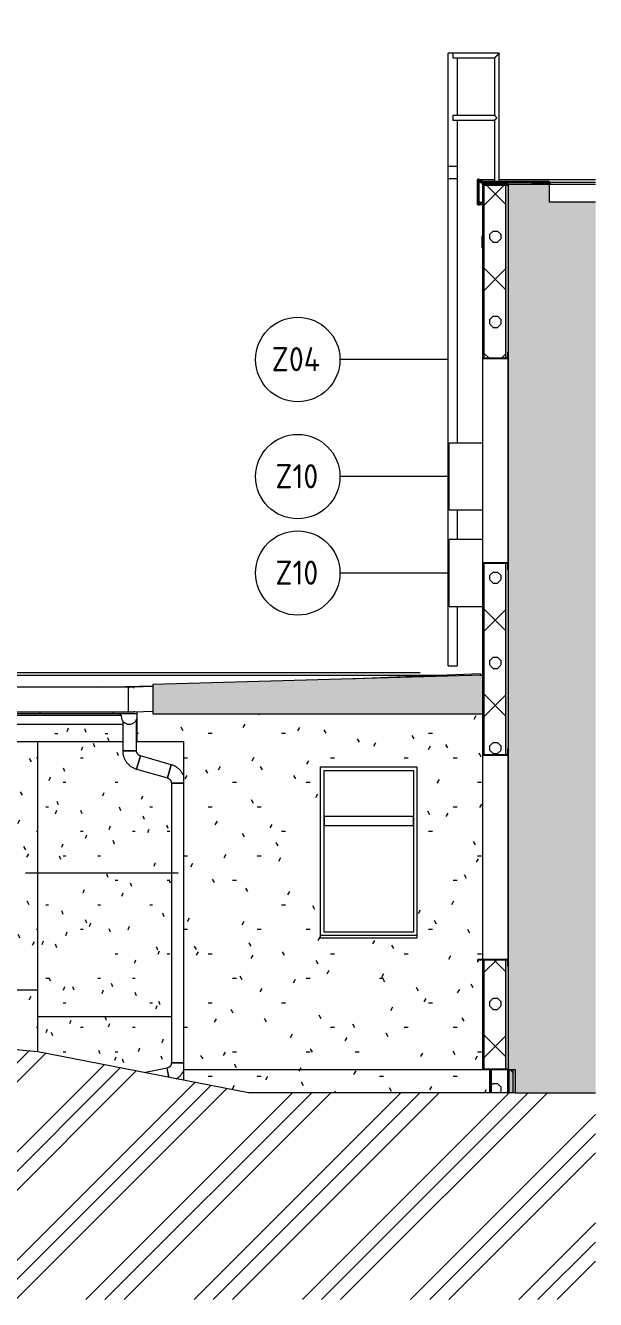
# Model space of a CAD drawing. Header units: millimetres. Extents: x -19993 to 479964, y -45352 to 20466.
# Drawn here: x 465270 to 469999, y -1039 to 9530 of the extents above; entities that cross this region are included whole.
import ezdxf

# ---------------------------------------------------------------- set-up
doc = ezdxf.new("R2010")
doc.units = ezdxf.units.MM
for name, color, linetype, lineweight in [('A-DETL-GENF', 92, 'Continuous', 9), ('A-DETL-THIN', 151, 'Continuous', 9), ('A-FLOR', 192, 'Continuous', 9), ('A-GLAZ', 151, 'Continuous', 9), ('A-ROOF', 132, 'Continuous', 9), ('A-ROOF-MCUT', 132, 'Continuous', 35), ('A-ROOF-OTLN', 132, 'Continuous', 9), ('A-ROOF-PATT', 132, 'Continuous', 35), ('A-WALL', 113, 'Continuous', 9), ('A-WALL-PATT', 111, 'Continuous', 25), ('M-EQPM', 50, 'Continuous', 9), ('M-EQPM-IDEN', 50, 'Continuous', 9), ('P-PIPE', 3, 'Continuous', 9), ('P-PIPE-IDEN', 2, 'Continuous', 9), ('Q-SPCQ', 91, 'Continuous', 9), ('Q-SPCQ-IDEN', 132, 'Continuous', 9)]:
    doc.layers.add(name, color=color, linetype=linetype, lineweight=lineweight)
doc.layers.add('A-FLOR-PATT', color=8, linetype='Continuous')
doc.styles.add('ISOCPEUR', font='isocpeur.ttf', dxfattribs={"width": 0.9, "height": 200})
pattern_1 = [(0, (0, 0), (150, 86.6), [100, -200]), (60, (100, 0), (0.0022, 173.20381), [100, -200]), (300, (100, 0), (149.9978, -86.60381), [100, -200])]
pattern_2 = [(0, (415781.16, 0), (812.8, 203.2), [33.528, -576.072, 33.528, -576.072, -3251.2]), (0, (415781.16, 0), (812.8, 203.2), [-1219.2, 33.528, -1185.672, 33.528, -576.072, -1422.4]), (0, (415781.16, 0), (812.8, 203.2), [-3048, 33.528, -372.872, 33.528, -982.472]), (120, (416085.96, 101.6), (-582.3764, 602.30545), [33.528, -576.072, 33.528, -576.072, -3251.2]), (120, (416085.96, 101.6), (-582.3764, 602.30545), [-1219.2, 33.528, -1185.672, 33.528, -576.072, -1422.4]), (120, (416085.96, 101.6), (-582.3764, 602.30545), [-3048, 33.528, -372.872, 33.528, -982.472]), (240, (416187.56, 508), (-230.4236, -805.50545), [33.528, -576.072, 33.528, -576.072, -3251.2]), (240, (416187.56, 508), (-230.4236, -805.50545), [-1219.2, 33.528, -1185.672, 33.528, -576.072, -1422.4]), (240, (416187.56, 508), (-230.4236, -805.50545), [-3048, 33.528, -372.872, 33.528, -982.472])]
pattern_3 = [(0, (443310.8, 0), (574.736, 203.2), [23.708, -407.344, 23.708, -407.344, -2298.946]), (0, (443310.8, 0), (574.736, 203.2), [-862.105, 23.708, -838.397, 23.708, -407.344, -1005.789]), (0, (443310.8, 0), (574.736, 203.2), [-2155.261, 23.708, -263.66, 23.708, -694.713]), (112.208, (443526.34, 101.6), (-411.8061, 602.3028), [31.363, -538.866, -3611.448]), (112.208, (443526.34, 101.6), (-411.8061, 602.3028), [-570.229, 31.363, -538.866, -3041.219]), (112.208, (443526.34, 101.6), (-411.8061, 602.3028), [-1140.457, 31.363, -1109.095, -1900.762]), (112.208, (443526.34, 101.6), (-411.8061, 602.3028), [-2280.914, 31.363, -538.866, -1330.533]), (112.208, (443526.34, 101.6), (-411.8061, 602.3028), [-2851.143, 31.363, -348.79, -950.381]), (112.208, (443526.34, 101.6), (-411.8061, 602.3028), [-3231.295, 31.363, -919.018]), (247.792, (443598.18, 508), (-162.9386, -805.5041), [31.363, -538.866, -3611.448]), (247.792, (443598.18, 508), (-162.9386, -805.5041), [-570.229, 31.363, -538.866, -3041.219]), (247.792, (443598.18, 508), (-162.9386, -805.5041), [-1140.457, 31.363, -1109.095, -1900.762]), (247.792, (443598.18, 508), (-162.9386, -805.5041), [-2280.914, 31.363, -538.866, -1330.533]), (247.792, (443598.18, 508), (-162.9386, -805.5041), [-2851.143, 31.363, -348.79, -950.381]), (247.792, (443598.18, 508), (-162.9386, -805.5041), [-3231.295, 31.363, -919.018])]
pattern_4 = [(45, (415781.16, 0), (0, 707.1054), []), (315, (415781.16, 0), (707.1054, 0), []), (270, (416088.53, 19.13), (353.543, -353.543), [38.278, -668.833]), (270, (416180.9, 19.13), (353.543, -353.543), [38.278, -668.833]), (0, (416114.3, 46.2), (353.543, 353.543), [38.278, -668.833]), (0, (416114.3, -46.2), (353.543, 353.543), [38.278, -668.833]), (45, (416088.53, 19.13), (0, 707.1054), [38.278, -461.721]), (45, (416153.86, -46.2), (0, 707.1054), [38.278, -461.721]), (315, (416153.86, 46.2), (707.1054, 0), [38.278, -461.721]), (315, (416088.53, -19.13), (707.1054, 0), [38.278, -461.721])]

# ---------------------------------------------------------------- blocks, each defined once
blk = doc.blocks.new('OKNO_1k_nadsvetlik - OKNO_1k_nadsvetlik_900 x 1500-1969483-VB5-S-Nový')
at = {"layer": 'A-GLAZ'}
for p, q in [((46674, 2010), (46674, 3350)), ((46674, 3350), (47414, 3350)), ((47414, 3350), (47414, 2010)), ((46674, 2970), (47414, 2970)), ((46674, 2970), (46674, 2890)), ((47414, 2890), (47414, 2970)), ((47414, 2890), (46674, 2890)), ((47414, 2010), (46674, 2010))]:
    blk.add_line(p, q, dxfattribs=at)
blk = doc.blocks.new('parapet_ext - parapet_ext-1802020-VB5-S-Nový')
at = {"layer": 'Q-SPCQ'}
for p, q in [((46644, 1960), (46644, 1982)), ((47444, 1982), (46644, 1982)), ((47444, 1960), (46644, 1960)), ((47444, 1982), (47444, 1960))]:
    blk.add_line(p, q, dxfattribs=at)
blk = doc.blocks.new('OKNO_2k_nadsvetlik - OKNO_2k_nadsvetlik 1500 x 1800-1972498-VB5-S-Nový')
at = {"layer": 'A-GLAZ'}
h = blk.add_hatch(dxfattribs=at)
h.set_pattern_fill('FP_94', color=256, style=0, pattern_type=2)
h.set_pattern_definition(pattern_1)
h.paths.add_polyline_path([(53490, 1730), (53491, 1731), (53490, 1780)])
h.paths.add_polyline_path([(53490, 3480), (53491, 3481), (53490, 3530)])
at = {"layer": 'A-GLAZ', "lineweight": 25}
for p, q in [((53490, 3530), (53490, 3480)), ((53490, 1780), (53490, 1730))]:
    blk.add_line(p, q, dxfattribs=at)
at = {"layer": 'A-GLAZ'}
blk.add_line((53490, 3480), (53490, 1782), dxfattribs=at)
blk = doc.blocks.new('parapet_ext - parapet_ext-1802102-VB5-S-Nový')
at = {"layer": 'Q-SPCQ'}
for p, q in [((53491, 1782), (53241, 1782)), ((53241, 1782), (53241, 1760)), ((53241, 1760), (53243, 1760)), ((53243, 1760), (53243, 1780)), ((53243, 1780), (53491, 1780))]:
    blk.add_line(p, q, dxfattribs=at)
blk = doc.blocks.new('OKNO_2k_nadsvetlik - OKNO_2k_nadsvetlik 1500 x 1800-1972510-VB5-S-Nový')
at = {"layer": 'A-GLAZ'}
h = blk.add_hatch(dxfattribs=at)
h.set_pattern_fill('FP_94', color=256, style=0, pattern_type=2)
h.set_pattern_definition(pattern_1)
h.paths.add_polyline_path([(53490, 5020), (53491, 5020), (53490, 5070)])
h.paths.add_polyline_path([(53490, 6770), (53491, 6770), (53490, 6820)])
at = {"layer": 'A-GLAZ', "lineweight": 25}
for p, q in [((53490, 6820), (53490, 6770)), ((53490, 5070), (53490, 5020))]:
    blk.add_line(p, q, dxfattribs=at)
at = {"layer": 'A-GLAZ'}
blk.add_line((53490, 6770), (53490, 5072), dxfattribs=at)
blk = doc.blocks.new('parapet_ext - parapet_ext-V153-VB5-S-Nový')
at = {"layer": 'Q-SPCQ'}
for p, q in [((53491, 5072), (53291, 5072)), ((53291, 5072), (53291, 5050)), ((53291, 5050), (53293, 5050)), ((53293, 5050), (53293, 5070)), ((53293, 5070), (53491, 5070))]:
    blk.add_line(p, q, dxfattribs=at)
blk = doc.blocks.new('DPS_vetrání_nová - Typ 1-1348275-VB5-S-Nový')
at = {"layer": 'M-EQPM', "color": 11}
for p, q in [((53278, 7686), (53278, 7786)), ((53278, 7786), (53283, 7786)), ((53278, 7686), (53283, 7686))]:
    blk.add_line(p, q, dxfattribs=at)
blk = doc.blocks.new('Žebřík - DPS_Žebřík ocelový střešní - Z02-2225718-VB5-S-Nový')
at = {"layer": 'Q-SPCQ', "color": 11}
for p, q in [((52995, 8362), (52995, 9299)), ((53033, 9299), (52995, 9299)), ((53419, 9299), (53033, 9299)), ((53033, 9299), (53033, 9261)), ((53033, 9261), (53381, 9261)), ((53071, 9261), (53071, 8783)), ((53381, 9261), (53381, 8783)), ((53419, 8230), (53419, 9299)), ((53381, 8783), (53033, 8783)), ((53033, 8783), (53033, 8764)), ((53033, 8764), (53033, 8745)), ((53033, 8745), (53381, 8745)), ((53071, 8745), (53071, 8362)), ((53381, 8745), (53381, 8230)), ((52995, 8261), (52995, 8362)), ((52995, 8362), (53071, 8362)), ((53071, 8362), (53071, 8261)), ((52995, 4219), (52995, 8261)), ((52995, 8261), (53071, 8261)), ((53071, 8261), (53071, 6068)), ((53071, 5508), (53071, 5268)), ((53071, 4708), (53071, 4219)), ((52995, 4219), (53071, 4219))]:
    blk.add_line(p, q, dxfattribs=at)
for points, knots in [([(53419, 9299), (53419, 9299), (53419, 9298), (53418, 9297), (53417, 9296), (53415, 9295), (53414, 9294), (53413, 9293), (53412, 9291), (53410, 9290), (53409, 9288), (53407, 9287), (53406, 9286), (53405, 9285), (53404, 9283), (53403, 9282), (53401, 9281), (53400, 9280), (53399, 9278), (53398, 9277), (53396, 9276), (53395, 9275), (53394, 9274), (53393, 9272), (53392, 9271), (53391, 9270), (53389, 9269), (53388, 9268), (53387, 9267), (53386, 9265), (53385, 9264), (53384, 9263), (53382, 9262), (53381, 9261), (53381, 9261), (53381, 9261)], [0, 0, 0, 0, 0.083333, 0.125, 0.166667, 0.208333, 0.229167, 0.25, 0.291667, 0.333333, 0.354167, 0.375, 0.395833, 0.416667, 0.4375, 0.458333, 0.479167, 0.5, 0.520833, 0.541667, 0.5625, 0.583333, 0.604167, 0.625, 0.645833, 0.666667, 0.6875, 0.708333, 0.75, 0.770833, 0.791667, 0.833333, 0.875, 0.916667, 1, 1, 1, 1]), ([(53400, 8764), (53399, 8765), (53396, 8767), (53393, 8770), (53391, 8772), (53390, 8774), (53389, 8774), (53389, 8775), (53388, 8776), (53387, 8777), (53386, 8778), (53386, 8778), (53385, 8779), (53384, 8780), (53384, 8780), (53383, 8781), (53383, 8781), (53382, 8782), (53382, 8782), (53381, 8782), (53381, 8783), (53381, 8783), (53381, 8783)], [0, 0, 0, 0, 0.142857, 0.285714, 0.357143, 0.392857, 0.428571, 0.464286, 0.5, 0.535714, 0.571429, 0.607143, 0.642857, 0.678571, 0.714286, 0.75, 0.785714, 0.821429, 0.857143, 0.892857, 0.928571, 1, 1, 1, 1]), ([(53381, 8745), (53381, 8745), (53381, 8745), (53381, 8745), (53382, 8745), (53382, 8746), (53383, 8746), (53383, 8747), (53384, 8747), (53384, 8748), (53385, 8749), (53386, 8749), (53386, 8750), (53387, 8751), (53388, 8752), (53389, 8753), (53390, 8754), (53391, 8755), (53393, 8757), (53396, 8760), (53399, 8763), (53400, 8764)], [0, 0, 0, 0, 0.071429, 0.107143, 0.142857, 0.178571, 0.214286, 0.25, 0.285714, 0.321429, 0.357143, 0.392857, 0.428571, 0.464286, 0.5, 0.571429, 0.607143, 0.642857, 0.714286, 0.857143, 1, 1, 1, 1])]:
    blk.add_open_spline(points, degree=3, knots=knots, dxfattribs=at)
blk = doc.blocks.new('DPS_venkovní_část_jednotka_chlazení - DPS_venkovní_část_jednotka_chlazení _nová-1518657-VB5-S-Nový')
at = {"layer": 'M-EQPM', "color": 11}
for p, q in [((53003, 5268), (53283, 5268)), ((53003, 4708), (53003, 5268)), ((53283, 4708), (53003, 4708))]:
    blk.add_line(p, q, dxfattribs=at)
blk = doc.blocks.new('Koleno_ ocel_ DIN 2605 - Standardní-1549763-VB5-S-Nový')
at = {"layer": 'P-PIPE', "color": 11}
for p, q in [((50699, 3397), (50667, 3288)), ((50700, 3244), (50799, 3244))]:
    blk.add_line(p, q, dxfattribs=at)
at = {"layer": 'P-PIPE', "color": 11, "flags": 128}
for points in [[(50799, 3312), (50796, 3318), (50793, 3324), (50790, 3329), (50786, 3334), (50782, 3340), (50779, 3345), (50774, 3349), (50770, 3354), (50766, 3359), (50761, 3363), (50756, 3367), (50751, 3371), (50746, 3375), (50741, 3378), (50735, 3382), (50730, 3385), (50724, 3388), (50718, 3390), (50712, 3393), (50706, 3395), (50700, 3397), (50699, 3397)], [(50667, 3288), (50669, 3287), (50671, 3286), (50672, 3286), (50674, 3285), (50675, 3284), (50677, 3283), (50679, 3282), (50680, 3282), (50682, 3280), (50683, 3279), (50684, 3278), (50686, 3277), (50687, 3276), (50688, 3274), (50689, 3273), (50690, 3272), (50692, 3270), (50693, 3269), (50693, 3267), (50694, 3266), (50695, 3264), (50696, 3262), (50697, 3261), (50697, 3259), (50698, 3257), (50698, 3256), (50699, 3254), (50699, 3252), (50699, 3250), (50699, 3249), (50700, 3247), (50700, 3245), (50700, 3244)]]:
    blk.add_lwpolyline(points, dxfattribs=at)
blk = doc.blocks.new('Koleno_ ocel_ DIN 2605 - Standardní-V155-VB5-S-Nový')
at = {"layer": 'P-PIPE', "color": 11}
for p, q in [((50410, 3514), (50296, 3514)), ((50411, 3361), (50443, 3471))]:
    blk.add_line(p, q, dxfattribs=at)
at = {"layer": 'P-PIPE', "color": 11, "flags": 128}
for points in [[(50296, 3514), (50296, 3508), (50296, 3501), (50297, 3495), (50298, 3489), (50299, 3482), (50300, 3476), (50302, 3470), (50304, 3464), (50306, 3458), (50308, 3452), (50311, 3446), (50314, 3441), (50317, 3435), (50320, 3429), (50324, 3424), (50327, 3419), (50331, 3414), (50335, 3409), (50340, 3404), (50344, 3400), (50349, 3396), (50353, 3391), (50358, 3387), (50364, 3384), (50369, 3380), (50374, 3377), (50380, 3374), (50386, 3371), (50391, 3368), (50397, 3366), (50403, 3363), (50409, 3362), (50411, 3361)], [(50443, 3471), (50441, 3471), (50439, 3472), (50437, 3473), (50436, 3473), (50434, 3474), (50433, 3475), (50431, 3476), (50430, 3477), (50428, 3478), (50427, 3479), (50425, 3480), (50424, 3481), (50423, 3483), (50422, 3484), (50420, 3485), (50419, 3487), (50418, 3488), (50417, 3490), (50416, 3491), (50415, 3493), (50415, 3494), (50414, 3496), (50413, 3498), (50412, 3499), (50412, 3501), (50411, 3503), (50411, 3505), (50411, 3506), (50410, 3508), (50410, 3510), (50410, 3512), (50410, 3513), (50410, 3514)]]:
    blk.add_lwpolyline(points, dxfattribs=at)
blk = doc.blocks.new('Koleno_ slitinová ocel - Standardní-1479841-VB5-S-Nový')
at = {"layer": 'P-PIPE', "color": 11}
for p, q in [((50663, 881), (50678, 804)), ((50799, 925), (50700, 925))]:
    blk.add_line(p, q, dxfattribs=at)
at = {"layer": 'P-PIPE', "color": 11, "flags": 128}
for points in [[(50700, 925), (50700, 923), (50700, 921), (50699, 920), (50699, 918), (50699, 916), (50698, 914), (50698, 913), (50697, 911), (50697, 909), (50696, 907), (50695, 906), (50695, 904), (50694, 903), (50693, 901), (50692, 900), (50691, 898), (50690, 897), (50689, 895), (50687, 894), (50686, 893), (50685, 892), (50683, 890), (50682, 889), (50681, 888), (50679, 887), (50678, 886), (50676, 885), (50674, 885), (50673, 884), (50671, 883), (50669, 883), (50668, 882), (50666, 882), (50664, 881), (50663, 881)], [(50742, 792), (50744, 793), (50749, 797), (50754, 800), (50759, 804), (50764, 809), (50768, 813), (50772, 818), (50777, 823), (50781, 828), (50784, 833), (50788, 838), (50791, 843), (50795, 849), (50797, 854), (50799, 857)]]:
    blk.add_lwpolyline(points, dxfattribs=at)
blk = doc.blocks.new('Koncovka okap - Koncovka okap-1679063-VB5-S-Nový')
at = {"layer": 'P-PIPE', "color": 11}
for p, q in [((50351, 3820), (50274, 3820)), ((50274, 3820), (50274, 3808)), ((50274, 3808), (50284, 3808)), ((50284, 3808), (50284, 3800)), ((50417, 3820), (50351, 3820))]:
    blk.add_line(p, q, dxfattribs=at)
blk.add_arc((50350, 3800), 66.6, 180, 360, dxfattribs=at)
blk = doc.blocks.new('Popiska speciální vybavení - Popiska okna_Bublina-1426311-VB5-S-Nový')
at = {"layer": 'Q-SPCQ-IDEN'}
blk.add_circle((51748, 6759), 350, dxfattribs=at)
blk = doc.blocks.new('Popiska mechanické zařízení - Popiska okna_Bublina-1428144-VB5-S-Nový')
at = {"layer": 'M-EQPM-IDEN'}
blk.add_circle((46737, 7170), 350, dxfattribs=at)

msp = doc.modelspace()

# ---------------------------------------------------------------- hatches: boundary and pattern name
at = {"layer": 'A-DETL-GENF'}
h = msp.add_hatch(color=9, dxfattribs=at)
h.paths.add_polyline_path([(469381, 676), (469999, 676), (469999, 8064), (469618, 8064), (469618, 8210), (469273, 8210), (469273, 870), (469333, 870), (469333, 676)])
h.paths.add_polyline_path([(457235, 1550), (457235, 2030), (457295, 2030), (457295, 9530), (456950, 9530), (456950, 9384), (456807, 9384), (456807, 1550)])
msp.add_hatch(color=9, dxfattribs=at).paths.add_polyline_path([(467319, 3820), (469065, 3820), (469065, 4140), (466328, 4063), (466328, 3820), (467113, 3820)])
h = msp.add_hatch(dxfattribs=at)
h.set_pattern_fill('FP_98', style=0, pattern_type=2)
h.set_pattern_definition([(45, (415781.16, 0), (-449.013, 449.013), []), (45, (415939.9, 0), (0, 898.0256), []), (45, (415622.4, 0), (0, 898.0256), [])])
h.paths.add_polyline_path([(468350, -1039), (469999, -1039), (469999, 676), (467119, 676), (465372, 1016), (460372, 1453), (457445, 1550), (456807, 1550), (456807, -1039), (466701, -1039)])
at = {"layer": 'A-FLOR-PATT', "lineweight": 9}
for color in [11, 256]:
    msp.add_hatch(color=color, dxfattribs=at).paths.add_polyline_path([(469333, 676), (469333, 870), (469273, 870), (469273, 676)])
at = {"layer": 'A-ROOF-PATT', "lineweight": 9}
h = msp.add_hatch(dxfattribs=at)
h.set_pattern_fill('FP_193', color=11, angle=-180, style=0, pattern_type=2)
h.set_pattern_definition([(270, (489792, 8230), (1270, 8e-14), []), (270, (489802.2, 8230), (1270, 8e-14), []), (270, (489812.3, 8230), (1270, 8e-14), []), (270, (489822.5, 8230), (1270, 8e-14), []), (270, (489832.7, 8230), (1270, 8e-14), []), (270, (489842.8, 8230), (1270, 8e-14), []), (270, (489853, 8230), (1270, 8e-14), []), (270, (489863.1, 8230), (1270, 8e-14), []), (270, (489873.3, 8230), (1270, 8e-14), []), (270, (489883.5, 8230), (1270, 8e-14), []), (270, (489893.6, 8230), (1270, 8e-14), []), (270, (489903.8, 8230), (1270, 8e-14), []), (270, (489914, 8230), (1270, 8e-14), []), (270, (489924.1, 8230), (1270, 8e-14), []), (270, (489934.3, 8230), (1270, 8e-14), []), (270, (489944.4, 8230), (1270, 8e-14), []), (270, (489954.6, 8230), (1270, 8e-14), []), (270, (489964.7, 8230), (1270, 8e-14), []), (270, (489974.9, 8230), (1270, 8e-14), []), (270, (489985.1, 8230), (1270, 8e-14), []), (270, (489995.2, 8230), (1270, 8e-14), []), (270, (490005.4, 8230), (1270, 8e-14), []), (270, (490015.5, 8230), (1270, 8e-14), []), (270, (490025.7, 8230), (1270, 8e-14), []), (270, (490035.9, 8230), (1270, 8e-14), []), (270, (490046, 8230), (1270, 8e-14), []), (270, (490056.2, 8230), (1270, 8e-14), []), (270, (490066.3, 8230), (1270, 8e-14), []), (270, (490076.5, 8230), (1270, 8e-14), []), (270, (490086.7, 8230), (1270, 8e-14), []), (270, (490427, 8230), (1270, 8e-14), []), (270, (490437.2, 8230), (1270, 8e-14), []), (270, (490447.3, 8230), (1270, 8e-14), []), (270, (490457.5, 8230), (1270, 8e-14), []), (270, (490467.7, 8230), (1270, 8e-14), []), (270, (490477.8, 8230), (1270, 8e-14), []), (270, (490488, 8230), (1270, 8e-14), []), (270, (490498.1, 8230), (1270, 8e-14), []), (270, (490508.3, 8230), (1270, 8e-14), []), (270, (490518.5, 8230), (1270, 8e-14), []), (270, (490528.6, 8230), (1270, 8e-14), []), (270, (490538.8, 8230), (1270, 8e-14), []), (270, (490549, 8230), (1270, 8e-14), []), (270, (490559.1, 8230), (1270, 8e-14), []), (270, (490569.3, 8230), (1270, 8e-14), []), (270, (490579.4, 8230), (1270, 8e-14), []), (270, (490589.6, 8230), (1270, 8e-14), []), (270, (490599.7, 8230), (1270, 8e-14), []), (270, (490609.9, 8230), (1270, 8e-14), []), (270, (490620.1, 8230), (1270, 8e-14), []), (270, (490630.2, 8230), (1270, 8e-14), []), (270, (490640.4, 8230), (1270, 8e-14), []), (270, (490650.5, 8230), (1270, 8e-14), []), (270, (490660.7, 8230), (1270, 8e-14), []), (270, (490670.9, 8230), (1270, 8e-14), []), (270, (490681, 8230), (1270, 8e-14), []), (270, (490691.2, 8230), (1270, 8e-14), []), (270, (490701.3, 8230), (1270, 8e-14), []), (270, (490711.5, 8230), (1270, 8e-14), []), (270, (490721.7, 8230), (1270, 8e-14), [])])
h.paths.add_polyline_path([(469273, 8210), (469618, 8210), (469618, 8230), (469065, 8230), (469065, 8210), (469226, 8210)])
at = {"layer": 'A-WALL-PATT', "lineweight": 9}
h = msp.add_hatch(dxfattribs=at)
h.set_pattern_fill('FP_97', color=11, style=0, pattern_type=2)
h.set_pattern_definition(pattern_4)
h.paths.add_polyline_path([(469073, 3738), (469253, 3738), (469253, 5070), (469073, 5070), (469073, 3750)])
h.paths.add_polyline_path([(469073, 6770), (469253, 6770), (469253, 8210), (469073, 8210), (469073, 7171)])
at = {"layer": 'A-WALL-PATT'}
h = msp.add_hatch(color=11, dxfattribs=at)
h.paths.add_polyline_path([(469253, 3738), (469273, 3738), (469273, 5070), (469253, 5070), (469253, 3750)])
h.paths.add_polyline_path([(469253, 6770), (469273, 6770), (469273, 8210), (469253, 8210), (469253, 6820)])
at = {"layer": 'A-WALL-PATT', "lineweight": 9}
h = msp.add_hatch(dxfattribs=at)
h.set_pattern_fill('FP_195', color=11, style=0, pattern_type=2)
h.set_pattern_definition([(0, (444726.67, 0), (554.328, 203.2), [22.866, -392.88, 22.866, -392.88, -2217.313]), (0, (444726.67, 0), (554.328, 203.2), [-831.492, 22.866, -808.626, 22.866, -392.88, -970.074]), (0, (444726.67, 0), (554.328, 203.2), [-2078.731, 22.866, -254.298, 22.866, -670.044]), (111.492, (444934.55, 101.6), (-397.1781, 602.3065), [31.206, -536.174, -3593.408]), (111.492, (444934.55, 101.6), (-397.1781, 602.3065), [-567.38, 31.206, -536.174, -3026.028]), (111.492, (444934.55, 101.6), (-397.1781, 602.3065), [-1134.76, 31.206, -1103.555, -1891.267]), (111.492, (444934.55, 101.6), (-397.1781, 602.3065), [-2269.521, 31.206, -536.174, -1323.887]), (111.492, (444934.55, 101.6), (-397.1781, 602.3065), [-2836.901, 31.206, -347.048, -945.634]), (111.492, (444934.55, 101.6), (-397.1781, 602.3065), [-3215.155, 31.206, -914.428]), (248.508, (445003.84, 508), (-157.1468, -805.5058), [31.206, -536.174, -3593.408]), (248.508, (445003.84, 508), (-157.1468, -805.5058), [-567.38, 31.206, -536.174, -3026.028]), (248.508, (445003.84, 508), (-157.1468, -805.5058), [-1134.76, 31.206, -1103.555, -1891.267]), (248.508, (445003.84, 508), (-157.1468, -805.5058), [-2269.521, 31.206, -536.174, -1323.887]), (248.508, (445003.84, 508), (-157.1468, -805.5058), [-2836.901, 31.206, -347.048, -945.634]), (248.508, (445003.84, 508), (-157.1468, -805.5058), [-3215.155, 31.206, -914.428])])
h.paths.add_polyline_path([(466077, 3590), (466077, 3733), (465210, 3733), (465210, 3590), (465876, 3590)])
h.paths.add_polyline_path([(466191, 3590), (466198, 3590), (466197, 3792), (466195, 3780), (466188, 3766), (466186, 3762), (466191, 3762), (466191, 3750)])
h.paths.add_polyline_path([(466189, 3820), (466198, 3820), (466198, 3837), (466145, 3836), (465210, 3836), (465210, 3820), (466188, 3820)])
h = msp.add_hatch(dxfattribs=at)
h.set_pattern_fill('FP_190', color=11, style=0, pattern_type=2)
h.set_pattern_definition(pattern_2)
h.paths.add_polyline_path([(466289, 3590), (466328, 3590), (466328, 3842), (466198, 3836), (466198, 3590)])
h = msp.add_hatch(dxfattribs=at)
h.set_pattern_fill('FP_190', color=11, style=0, pattern_type=2)
h.set_pattern_definition(pattern_2)
h.paths.add_polyline_path([(466328, 3590), (466723, 3590), (466723, 3820), (466328, 3820), (466328, 3750)])
h = msp.add_hatch(dxfattribs=at)
h.set_pattern_fill('FP_190', color=11, style=0, pattern_type=2)
h.set_pattern_definition(pattern_2)
h.paths.add_polyline_path([(466580, 870), (469065, 870), (469065, 1780), (469025, 1780), (469025, 1760), (469023, 1760), (469023, 1782), (469065, 1782), (469065, 3820), (466723, 3820), (466723, 3590), (466580, 3590), (466580, 885)])
h.paths.add_polyline_path([(467718, 1960), (467718, 3380), (468518, 3380), (468518, 1960), (467732, 1960)])
h = msp.add_hatch(dxfattribs=at)
h.set_pattern_fill('FP_97', color=11, style=0, pattern_type=2)
h.set_pattern_definition(pattern_4)
h.paths.add_polyline_path([(469174, 870), (469253, 870), (469253, 1780), (469073, 1780), (469073, 870)])
h.paths.add_polyline_path([(469073, 3480), (469253, 3480), (469253, 3738), (469073, 3738)])
at = {"layer": 'A-WALL-PATT'}
h = msp.add_hatch(color=11, dxfattribs=at)
h.paths.add_polyline_path([(469273, 870), (469273, 1780), (469253, 1780), (469253, 870)])
h.paths.add_polyline_path([(469253, 3480), (469273, 3480), (469273, 3738), (469253, 3738), (469253, 3530)])
at = {"layer": 'A-WALL-PATT', "lineweight": 9}
h = msp.add_hatch(dxfattribs=at)
h.set_pattern_fill('FP_190', color=11, style=0, pattern_type=2)
h.set_pattern_definition(pattern_2)
h.paths.add_polyline_path([(465052, 1530), (465372, 1530), (465372, 3590), (460679, 3590), (460679, 3561), (460626, 3576), (460626, 3566), (460566, 3566), (460566, 3590), (457503, 3590), (457503, 3432), (457545, 3432), (457545, 3410), (457543, 3410), (457543, 3430), (457503, 3430), (457503, 2030), (457445, 2030), (457445, 1550), (458049, 1530), (459405, 1530), (459405, 3390), (460265, 3390), (460265, 1530), (463403, 1530)])
h.paths.add_polyline_path([(463093, 1960), (462425, 1960), (462425, 3380), (463225, 3380), (463225, 1960)])
h.paths.add_polyline_path([(460623, 3391), (460602, 3393), (460583, 3401), (460566, 3414), (460554, 3430), (460546, 3449), (460543, 3470), (460546, 3491), (460555, 3511), (460566, 3526), (460583, 3539), (460602, 3547), (460623, 3549), (460643, 3547), (460664, 3537), (460681, 3523), (460691, 3510), (460699, 3491), (460702, 3470), (460699, 3449), (460690, 3429), (460679, 3414), (460662, 3401), (460643, 3393)])
h = msp.add_hatch(dxfattribs=at)
h.set_pattern_fill('FP_191', color=11, style=0, pattern_type=2)
h.set_pattern_definition(pattern_3)
h.paths.add_polyline_path([(465876, 1310), (466481, 1310), (466480, 3249), (466475, 3265), (466463, 3280), (466443, 3289), (466186, 3364), (466152, 3380), (466122, 3403), (466098, 3435), (466082, 3473), (466077, 3514), (466077, 3590), (465372, 3590), (465372, 1310)])
h.paths.add_polyline_path([(466580, 3309), (466580, 3590), (466191, 3590), (466192, 3509), (466197, 3494), (466207, 3480), (466224, 3471), (466484, 3396), (466521, 3379), (466550, 3356), (466575, 3323), (466579, 3311)])
h = msp.add_hatch(dxfattribs=at)
h.set_pattern_fill('FP_190', color=11, style=0, pattern_type=2)
h.set_pattern_definition(pattern_2)
h.paths.add_polyline_path([(465372, 1016), (465372, 1530), (458049, 1530), (460372, 1453), (465052, 1044)])
h = msp.add_hatch(dxfattribs=at)
h.set_pattern_fill('FP_191', color=11, style=0, pattern_type=2)
h.set_pattern_definition(pattern_3)
h.paths.add_polyline_path([(466580, 781), (466580, 861), (466570, 840), (466542, 807), (466521, 792), (466560, 785)])
h.paths.add_polyline_path([(466268, 841), (466267, 847), (466448, 882), (466464, 890), (466476, 906), (466481, 928), (466481, 1310), (465372, 1310), (465372, 1016), (466267, 842)])
h = msp.add_hatch(dxfattribs=at)
h.set_pattern_fill('FP_190', color=11, style=0, pattern_type=2)
h.set_pattern_definition(pattern_2)
h.paths.add_polyline_path([(468350, 676), (469123, 676), (469123, 870), (466580, 870), (466580, 781), (467119, 676), (467284, 676)])
h = msp.add_hatch(dxfattribs=at)
h.set_pattern_fill('FP_194', color=11, style=0, pattern_type=2)
h.set_pattern_definition([(45, (415816.5, -35.36), (0, 707.1054), []), (45, (416099.35, -318.2), (0, 707.1054), []), (315, (415816.5, 35.36), (707.1054, 0), []), (315, (416099.35, 318.2), (707.1054, 0), []), (270, (416088.53, 19.13), (353.543, -353.543), [38.278, -668.833]), (270, (416180.9, 19.13), (353.543, -353.543), [38.278, -668.833]), (0, (416114.3, 46.2), (353.543, 353.543), [38.278, -668.833]), (0, (416114.3, -46.2), (353.543, 353.543), [38.278, -668.833]), (45, (416088.53, 19.13), (0, 707.1054), [38.278, -461.721]), (45, (416153.86, -46.2), (0, 707.1054), [38.278, -461.721]), (315, (416153.86, 46.2), (707.1054, 0), [38.278, -461.721]), (315, (416088.53, -19.13), (707.1054, 0), [38.278, -461.721])])
h.paths.add_polyline_path([(469313, 676), (469313, 870), (469133, 870), (469133, 676), (469174, 676)])
at = {"layer": 'A-WALL-PATT'}
msp.add_hatch(color=11, dxfattribs=at).paths.add_polyline_path([(469333, 676), (469333, 870), (469313, 870), (469313, 676)])

# ---------------------------------------------------------------- linework, layer by layer
at = {"layer": 'A-DETL-THIN'}
for p, q in [((469618, 8210), (469273, 8210)), ((469273, 8210), (469273, 870)), ((469618, 8064), (469618, 8210)), ((469999, 8064), (469618, 8064)), ((469065, 4140), (466328, 4063)), ((469065, 3820), (469065, 4140)), ((466328, 4063), (466328, 3820)), ((466328, 3820), (469065, 3820)), ((465372, 1016), (460372, 1453)), ((467119, 676), (465372, 1016)), ((469273, 870), (469333, 870)), ((469333, 870), (469333, 676)), ((469333, 676), (467119, 676)), ((469333, 676), (469999, 676))]:
    msp.add_line(p, q, dxfattribs=at)
at = {"layer": 'A-FLOR', "color": 1, "lineweight": 35}
msp.add_line((469273, 870), (469273, 676), dxfattribs=at)
at = {"layer": 'A-ROOF', "color": 1, "lineweight": 35}
for p, q in [((469618, 8230), (469065, 8230)), ((469065, 8224), (469065, 8210)), ((469065, 8210), (469273, 8210)), ((469618, 8210), (469618, 8230))]:
    msp.add_line(p, q, dxfattribs=at)
at = {"layer": 'A-ROOF', "color": 11}
for p, q in [((469065, 8230), (469065, 8224)), ((469618, 8230), (469999, 8230)), ((469999, 8210), (469618, 8210)), ((469046, 4140), (469065, 4140))]:
    msp.add_line(p, q, dxfattribs=at)
at = {"layer": 'A-ROOF'}
msp.add_line((457503, 4140), (468759, 4140), dxfattribs=at)
at = {"layer": 'A-ROOF', "lineweight": 18}
msp.add_line((465871, 4040), (466328, 4053), dxfattribs=at)
at = {"layer": 'A-ROOF-MCUT', "color": 1}
for p, q in [((469023, 8244), (469023, 8052)), ((469028, 8052), (469028, 8244)), ((469029, 8245), (469065, 8224)), ((469065, 8230), (469032, 8249)), ((469042, 8064), (469029, 8051)), ((469033, 8047), (469046, 8060)), ((469046, 8060), (469042, 8064))]:
    msp.add_line(p, q, dxfattribs=at)
for centre, radius, start, end in [((469029, 8244), 6, 60, 180), ((469029, 8244), 1, 60, 180), ((469029, 8052), 6, 180, 315), ((469029, 8052), 1, 180, 315)]:
    msp.add_arc(centre, radius, start, end, dxfattribs=at)
at = {"layer": 'A-ROOF-OTLN', "color": 11}
for p, q in [((469162, 8250), (469029, 8250)), ((469999, 8250), (469200, 8250)), ((469029, 8046), (469065, 8046)), ((469042, 8064), (469065, 8064)), ((469046, 8060), (469065, 8060)), ((468544, 4160), (464726, 4160)), ((469046, 4151), (467940, 4108)), ((469046, 4145), (469046, 4139)), ((466168, 4040), (457503, 4040)), ((466126, 3842), (466126, 4034)), ((466328, 4046), (466168, 4040)), ((457503, 3836), (466171, 3836)), ((466055, 3820), (457503, 3820)), ((457503, 3808), (466055, 3808)), ((466171, 3836), (466328, 3842)), ((457503, 3733), (466077, 3733))]:
    msp.add_line(p, q, dxfattribs=at)
at = {"layer": 'A-ROOF-OTLN', "color": 11, "flags": 128}
msp.add_lwpolyline([(469046, 4151), (469046, 4151), (469046, 4150), (469046, 4149), (469046, 4148), (469046, 4147), (469046, 4145)], dxfattribs=at)
at = {"layer": 'A-ROOF-OTLN', "color": 11}
for points, knots in [([(469023, 8244), (469023, 8244), (469023, 8245), (469023, 8246), (469023, 8247), (469024, 8247), (469024, 8248), (469024, 8248), (469025, 8249), (469025, 8249), (469026, 8249), (469026, 8249), (469027, 8250), (469027, 8250), (469027, 8250), (469028, 8250), (469028, 8250), (469029, 8250), (469029, 8250), (469029, 8250), (469030, 8250), (469031, 8249), (469032, 8249)], [0, 0, 0, 0, 0.125, 0.1875, 0.25, 0.3125, 0.34375, 0.375, 0.4375, 0.5, 0.53125, 0.5625, 0.59375, 0.625, 0.65625, 0.6875, 0.71875, 0.75, 0.78125, 0.8125, 0.875, 1, 1, 1, 1]), ([(469028, 8245), (469028, 8245), (469028, 8245), (469028, 8245), (469028, 8244), (469028, 8244), (469028, 8244)], [0.5, 0.5, 0.5, 0.5, 0.5625, 0.625, 0.75, 0.875, 0.875, 0.875, 0.875]), ([(469029, 8245), (469029, 8245), (469029, 8245), (469029, 8245), (469029, 8245), (469029, 8245)], [0, 0, 0, 0, 0.125, 0.1875, 0.25, 0.25, 0.25, 0.25]), ([(469033, 8047), (469032, 8047), (469032, 8047), (469031, 8046), (469030, 8046), (469030, 8046), (469030, 8046), (469029, 8046), (469029, 8046), (469029, 8046), (469028, 8046), (469028, 8046), (469027, 8046), (469027, 8046), (469027, 8046), (469026, 8046), (469026, 8046), (469026, 8046), (469025, 8047), (469025, 8047), (469024, 8047), (469024, 8048), (469024, 8048), (469023, 8049), (469023, 8049), (469023, 8050), (469023, 8051), (469023, 8052)], [0, 0, 0, 0, 0.111111, 0.166667, 0.194444, 0.222222, 0.25, 0.277778, 0.305556, 0.333333, 0.361111, 0.388889, 0.416667, 0.444444, 0.472222, 0.5, 0.527778, 0.555556, 0.583333, 0.611111, 0.666667, 0.694444, 0.722222, 0.777778, 0.833333, 0.888889, 1, 1, 1, 1]), ([(469028, 8051), (469028, 8051), (469028, 8051), (469028, 8051), (469028, 8051), (469028, 8051), (469028, 8051), (469028, 8051), (469028, 8051), (469029, 8051), (469029, 8051), (469029, 8051), (469029, 8051)], [0.1111111, 0.1111111, 0.1111111, 0.1111111, 0.2222222, 0.3055556, 0.3888889, 0.4444444, 0.5, 0.5555556, 0.6111111, 0.6666667, 0.7222222, 0.7777778, 0.7777778, 0.7777778, 0.7777778]), ([(466126, 4034), (466126, 4034), (466126, 4035), (466126, 4036), (466127, 4037), (466127, 4037), (466127, 4038), (466128, 4038), (466128, 4039), (466129, 4039), (466129, 4039), (466130, 4039), (466130, 4040), (466130, 4040), (466131, 4040), (466131, 4040), (466132, 4040), (466132, 4040), (466132, 4040)], [0, 0, 0, 0, 0.125, 0.1875, 0.25, 0.3125, 0.34375, 0.375, 0.4375, 0.5, 0.53125, 0.5625, 0.59375, 0.625, 0.65625, 0.6875, 0.71875, 0.75, 0.75, 0.75, 0.75]), ([(466168, 4034), (466168, 4034), (466168, 4035), (466168, 4037), (466168, 4038), (466168, 4039), (466168, 4040), (466168, 4040)], [0, 0, 0, 0, 0.125, 0.25, 0.375, 0.5, 0.75, 0.75, 0.75, 0.75]), ([(466132, 3836), (466132, 3836), (466132, 3836), (466131, 3836), (466131, 3836), (466130, 3836), (466130, 3836), (466130, 3836), (466129, 3836), (466129, 3836), (466129, 3837), (466128, 3837), (466128, 3837), (466127, 3838), (466127, 3838), (466127, 3839), (466126, 3839), (466126, 3840), (466126, 3841), (466126, 3842)], [0.3333333, 0.3333333, 0.3333333, 0.3333333, 0.3611111, 0.3888889, 0.4166667, 0.4444444, 0.4722222, 0.5, 0.5277778, 0.5555556, 0.5833333, 0.6111111, 0.6666667, 0.6944444, 0.7222222, 0.7777778, 0.8333333, 0.8888889, 1, 1, 1, 1]), ([(466171, 3836), (466171, 3836), (466171, 3836), (466171, 3837), (466171, 3838), (466171, 3840), (466171, 3841), (466171, 3842)], [0.3333333, 0.3333333, 0.3333333, 0.3333333, 0.4444444, 0.5833333, 0.7222222, 0.8611111, 1, 1, 1, 1])]:
    msp.add_open_spline(points, degree=3, knots=knots, dxfattribs=at)
at = {"layer": 'A-WALL', "color": 20, "lineweight": 25}
for p, q in [((469065, 8210), (469065, 6770)), ((469065, 6770), (469273, 6770)), ((469065, 5070), (469065, 4140)), ((469273, 5070), (469065, 5070)), ((469065, 3820), (469065, 3480)), ((469065, 3480), (469273, 3480)), ((469065, 1780), (469065, 870)), ((469273, 1780), (469065, 1780)), ((469273, 870), (469065, 870)), ((469123, 870), (469123, 676))]:
    msp.add_line(p, q, dxfattribs=at)
at = {"layer": 'A-WALL', "color": 240}
for p, q in [((469068, 8210), (469068, 6770)), ((469073, 8210), (469073, 6770)), ((469253, 8210), (469253, 6770)), ((469068, 5070), (469068, 3480)), ((469073, 5070), (469073, 3480)), ((469253, 5070), (469253, 3480)), ((469068, 1780), (469068, 870)), ((469073, 1780), (469073, 870)), ((469253, 1780), (469253, 870)), ((469128, 870), (469128, 676)), ((469133, 870), (469133, 676)), ((469313, 870), (469313, 676))]:
    msp.add_line(p, q, dxfattribs=at)
at = {"layer": 'A-WALL', "color": 11}
for p, q in [((469065, 5070), (469065, 6770)), ((466198, 3590), (466198, 3837)), ((457503, 3590), (466077, 3590)), ((465372, 1016), (465372, 3590)), ((466191, 3590), (466580, 3590)), ((466580, 3590), (466580, 781)), ((469065, 1782), (469065, 3480)), ((467718, 1982), (467718, 3380)), ((467718, 3380), (468518, 3380)), ((468518, 3380), (468518, 1982)), ((458049, 1530), (465372, 1530)), ((465372, 1310), (466481, 1310)), ((466580, 870), (469065, 870))]:
    msp.add_line(p, q, dxfattribs=at)
at = {"layer": 'M-EQPM-IDEN'}
for p, q in [((468785, 5788), (467879, 5788)), ((468785, 4988), (467879, 4988))]:
    msp.add_line(p, q, dxfattribs=at)
at = {"layer": 'P-PIPE', "color": 11}
for p, q in [((466077, 3762), (466077, 3514)), ((466191, 3762), (466186, 3762)), ((466191, 3514), (466191, 3762)), ((466077, 3514), (466191, 3514)), ((466224, 3471), (466192, 3361)), ((466480, 3397), (466224, 3471)), ((466448, 3288), (466480, 3397)), ((466192, 3361), (466448, 3288)), ((466481, 3244), (466481, 925)), ((466580, 3244), (466481, 3244)), ((466445, 881), (466267, 846)), ((466267, 846), (466268, 842)), ((466459, 804), (466445, 881)), ((466481, 925), (466580, 925))]:
    msp.add_line(p, q, dxfattribs=at)
at = {"layer": 'P-PIPE-IDEN'}
msp.add_line((466538, 2497), (465270, 2497), dxfattribs=at)
at = {"layer": 'Q-SPCQ-IDEN'}
msp.add_line((468776, 6759), (467879, 6759), dxfattribs=at)

# ---------------------------------------------------------------- block references
at = {"layer": 'A-GLAZ'}
for name, p in [('OKNO_2k_nadsvetlik - OKNO_2k_nadsvetlik 1500 x 1800-1972510-VB5-S-Nový', (415781, 0)), ('OKNO_2k_nadsvetlik - OKNO_2k_nadsvetlik 1500 x 1800-1972498-VB5-S-Nový', (415781, 0)), ('OKNO_1k_nadsvetlik - OKNO_1k_nadsvetlik_900 x 1500-1969483-VB5-S-Nový', (421074, 0))]:
    msp.add_blockref(name, p, dxfattribs=at)
at = {"layer": 'M-EQPM', "color": 11}
for name, p in [('DPS_vetrání_nová - Typ 1-1348275-VB5-S-Nový', (415781, 0)), ('DPS_venkovní_část_jednotka_chlazení - DPS_venkovní_část_jednotka_chlazení _nová-1518657-VB5-S-Nový', (415781, 800)), ('DPS_venkovní_část_jednotka_chlazení - DPS_venkovní_část_jednotka_chlazení _nová-1518657-VB5-S-Nový', (415781, 0))]:
    msp.add_blockref(name, p, dxfattribs=at)
at = {"layer": 'M-EQPM-IDEN'}
for p in [(420792, -1382), (420792, -2182)]:
    msp.add_blockref('Popiska mechanické zařízení - Popiska okna_Bublina-1428144-VB5-S-Nový', p, dxfattribs=at)
at = {"layer": 'P-PIPE', "color": 11}
for name in ['Koncovka okap - Koncovka okap-1679063-VB5-S-Nový', 'Koleno_ ocel_ DIN 2605 - Standardní-V155-VB5-S-Nový', 'Koleno_ ocel_ DIN 2605 - Standardní-1549763-VB5-S-Nový', 'Koleno_ slitinová ocel - Standardní-1479841-VB5-S-Nový']:
    msp.add_blockref(name, (415781, 0), dxfattribs=at)
at = {"layer": 'Q-SPCQ', "color": 11}
msp.add_blockref('Žebřík - DPS_Žebřík ocelový střešní - Z02-2225718-VB5-S-Nový', (415781, 0), dxfattribs=at)
at = {"layer": 'Q-SPCQ'}
for name, p in [('parapet_ext - parapet_ext-V153-VB5-S-Nový', (415781, 0)), ('parapet_ext - parapet_ext-1802020-VB5-S-Nový', (421074, 0)), ('parapet_ext - parapet_ext-1802102-VB5-S-Nový', (415781, 0))]:
    msp.add_blockref(name, p, dxfattribs=at)
at = {"layer": 'Q-SPCQ-IDEN'}
msp.add_blockref('Popiska speciální vybavení - Popiska okna_Bublina-1426311-VB5-S-Nový', (415781, 0), dxfattribs=at)

# ---------------------------------------------------------------- texts
at = {"layer": 'M-EQPM-IDEN', "char_height": 200, "width": 447.34, "attachment_point": 1, "style": 'ISOCPEUR'}
for insert in [(467343, 5891), (467343, 5091)]:
    msp.add_mtext('Z10', dxfattribs=dict(at, insert=insert))
at = {"layer": 'Q-SPCQ-IDEN', "insert": (467313, 6862), "char_height": 200, "width": 519.49, "attachment_point": 1, "style": 'ISOCPEUR'}
msp.add_mtext('Z04', dxfattribs=at)

doc.saveas('drawing.dxf')
